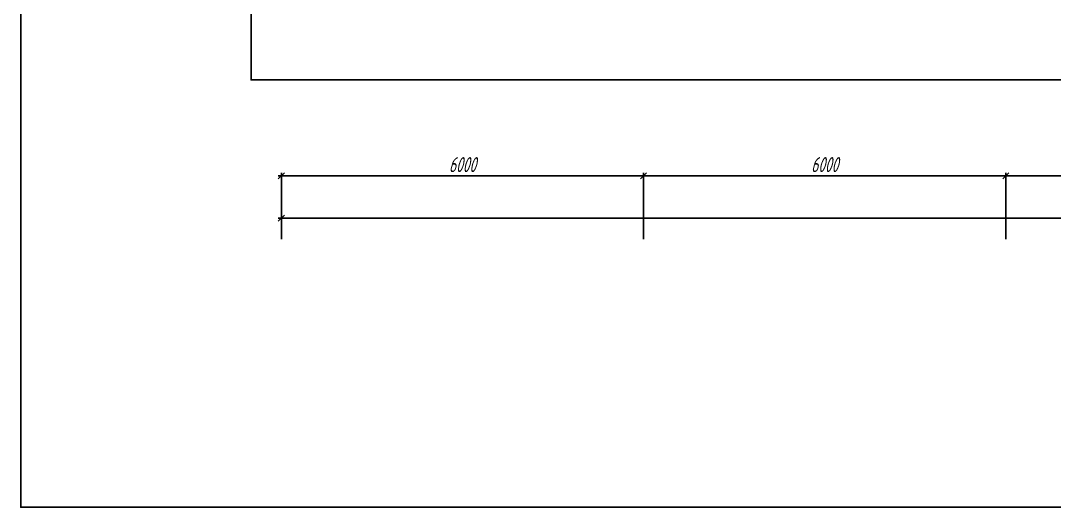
# Model space of a CAD drawing. Header units: millimetres. Extents: x -351329 to 406471, y -382937 to 111767.
# Drawn here: x -4810 to 12313, y -119980 to -111916 of the extents above; entities that cross this region are included whole.
import ezdxf

# ---------------------------------------------------------------- set-up
doc = ezdxf.new("R2010")
doc.units = ezdxf.units.MM
for name, color, linetype, lineweight in [('_Оси', 90, 'Continuous', 13), ('_Стены', 7, 'Continuous', 30), ('выноска', 7, 'Continuous', 13), ('Нумерация RAL 6024', 91, 'Continuous', 30)]:
    doc.layers.add(name, color=color, linetype=linetype, lineweight=lineweight)
doc.styles.add('СПДС_размеры', font='spdswin.shx', dxfattribs={"width": 0.8, "oblique": 15})
doc.dimstyles.new('СПДС', dxfattribs={"dimtxt": 2.5, "dimasz": 1, "dimexe": 0.5, "dimexo": 1.5, "dimtad": 1, "dimdec": 0, "dimtxsty": 'СПДС_размеры', "dimblk": 'OBLIQUE', "dimcen": 2.5, "dimdle": 0.5, "dimadec": 8, "dimazin": 0, "dimtfac": 1, "dimtdec": 0, "dimtix": 1, "dimtmove": 0, "dimatfit": 3, "dimfxl": 1, "dimarcsym": 0})

# ---------------------------------------------------------------- blocks, each defined once
blk = doc.blocks.new('_Oblique')
at = {"layer": 'выноска', "color": 0, "lineweight": -2}
blk.add_line((-0.5, -0.5), (0.5, 0.5), dxfattribs=at)
blk = doc.blocks.new('*D310')
at = {"layer": '_Оси', "color": 0, "lineweight": -2, "transparency": 16777216}
for p, q in [((-542, -115189), (125558, -115189)), ((-492, -115539), (-492, -115139)), ((125508, -115539), (125508, -115139))]:
    blk.add_line(p, q, dxfattribs=at)
at = {"layer": 'Defpoints', "color": 0, "transparency": 16777216}
for p in [(125508, -115189), (-492, -115689), (125508, -115689)]:
    blk.add_point(p, dxfattribs=at)
at = {"layer": '_Оси', "color": 0, "lineweight": -2, "transparency": 16777216, "xscale": 100, "yscale": 100, "zscale": 100, "rotation": 180}
blk.add_blockref('_Oblique', (-492, -115189), dxfattribs=at)
at = {"layer": '_Оси', "color": 0, "lineweight": -2, "transparency": 16777216, "xscale": 100, "yscale": 100, "zscale": 100}
blk.add_blockref('_Oblique', (125508, -115189), dxfattribs=at)
at = {"layer": '_Оси', "color": 0, "lineweight": 25, "transparency": 16777216, "insert": (62508, -115001.5), "char_height": 250, "attachment_point": 5, "style": 'СПДС_размеры'}
blk.add_mtext('126000', dxfattribs=at)
blk = doc.blocks.new('*D313')
at = {"layer": '_Оси', "color": 0, "lineweight": -2, "transparency": 16777216}
for p, q in [((-542, -114489), (5558, -114489)), ((-492, -115539), (-492, -114439)), ((5508, -115539), (5508, -114439))]:
    blk.add_line(p, q, dxfattribs=at)
at = {"layer": 'Defpoints', "color": 0, "transparency": 16777216}
for p in [(5508, -114489), (-492, -115689), (5508, -115689)]:
    blk.add_point(p, dxfattribs=at)
at = {"layer": '_Оси', "color": 0, "lineweight": -2, "transparency": 16777216, "xscale": 100, "yscale": 100, "zscale": 100, "rotation": 180}
blk.add_blockref('_Oblique', (-492, -114489), dxfattribs=at)
at = {"layer": '_Оси', "color": 0, "lineweight": -2, "transparency": 16777216, "xscale": 100, "yscale": 100, "zscale": 100}
blk.add_blockref('_Oblique', (5508, -114489), dxfattribs=at)
at = {"layer": '_Оси', "color": 0, "lineweight": 25, "transparency": 16777216, "insert": (2508, -114301.5), "char_height": 250, "attachment_point": 5, "style": 'СПДС_размеры'}
blk.add_mtext('6000', dxfattribs=at)
blk = doc.blocks.new('*D314')
at = {"layer": '_Оси', "color": 0, "lineweight": -2, "transparency": 16777216}
for p, q in [((5458, -114489), (11558, -114489)), ((5508, -115539), (5508, -114439)), ((11508, -115539), (11508, -114439))]:
    blk.add_line(p, q, dxfattribs=at)
at = {"layer": 'Defpoints', "color": 0, "transparency": 16777216}
for p in [(11508, -114489), (5508, -115689), (11508, -115689)]:
    blk.add_point(p, dxfattribs=at)
at = {"layer": '_Оси', "color": 0, "lineweight": -2, "transparency": 16777216, "xscale": 100, "yscale": 100, "zscale": 100, "rotation": 180}
blk.add_blockref('_Oblique', (5508, -114489), dxfattribs=at)
at = {"layer": '_Оси', "color": 0, "lineweight": -2, "transparency": 16777216, "xscale": 100, "yscale": 100, "zscale": 100}
blk.add_blockref('_Oblique', (11508, -114489), dxfattribs=at)
at = {"layer": '_Оси', "color": 0, "lineweight": 25, "transparency": 16777216, "insert": (8508, -114301.5), "char_height": 250, "attachment_point": 5, "style": 'СПДС_размеры'}
blk.add_mtext('6000', dxfattribs=at)
blk = doc.blocks.new('*D315')
at = {"layer": '_Оси', "color": 0, "lineweight": -2, "transparency": 16777216}
for p, q in [((11458, -114489), (17558, -114489)), ((11508, -115539), (11508, -114439)), ((17508, -115539), (17508, -114439))]:
    blk.add_line(p, q, dxfattribs=at)
at = {"layer": 'Defpoints', "color": 0, "transparency": 16777216}
for p in [(17508, -114489), (11508, -115689), (17508, -115689)]:
    blk.add_point(p, dxfattribs=at)
at = {"layer": '_Оси', "color": 0, "lineweight": -2, "transparency": 16777216, "xscale": 100, "yscale": 100, "zscale": 100, "rotation": 180}
blk.add_blockref('_Oblique', (11508, -114489), dxfattribs=at)
at = {"layer": '_Оси', "color": 0, "lineweight": -2, "transparency": 16777216, "xscale": 100, "yscale": 100, "zscale": 100}
blk.add_blockref('_Oblique', (17508, -114489), dxfattribs=at)
at = {"layer": '_Оси', "color": 0, "lineweight": 25, "transparency": 16777216, "insert": (14508, -114301.5), "char_height": 250, "attachment_point": 5, "style": 'СПДС_размеры'}
blk.add_mtext('6000', dxfattribs=at)

msp = doc.modelspace()

# ---------------------------------------------------------------- linework, layer by layer
at = {"layer": '_Стены', "ltscale": 100}
msp.add_lwpolyline([(21608, -111599), (-992, -111599), (-992, -112899), (126008, -112899), (126008, -111599), (125283, -111599)], dxfattribs=at)
at = {"layer": 'Нумерация RAL 6024', "color": 2, "ltscale": 100}
msp.add_lwpolyline([(-4810, -98238), (66337, -98238), (66337, -119980), (-4810, -119980)], close=True, dxfattribs=at)

# ---------------------------------------------------------------- dimensions: what is measured, and where the dimension line sits
at = {"layer": '_Оси', "lineweight": 25}
for base, p1, p2, picture, middle in [((5508, -114489), (-492, -115689), (5508, -115689), '*D313', (2508, -114301.5)), ((11508, -114489), (5508, -115689), (11508, -115689), '*D314', (8508, -114301.5)), ((17508, -114489), (11508, -115689), (17508, -115689), '*D315', (14508, -114301.5)), ((125508, -115189), (-492, -115689), (125508, -115689), '*D310', (62508, -115001.5))]:
    dim = msp.add_linear_dim(base=base, p1=p1, p2=p2, dimstyle='СПДС', override={"dimscale": 100}, dxfattribs=at)
    dim.commit()
    dim.dimension.update_dxf_attribs({"geometry": picture, "text_midpoint": middle})

doc.saveas('drawing.dxf')
